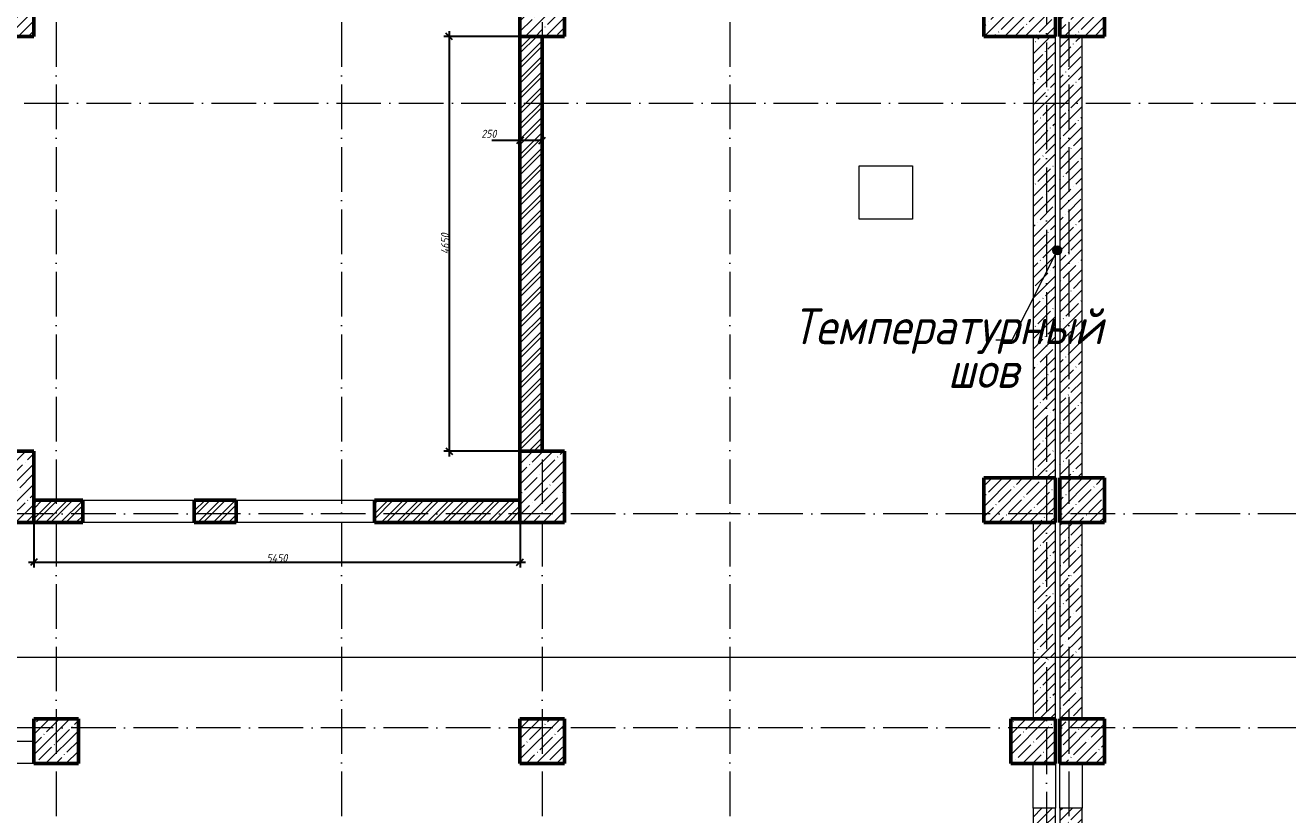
# Model space of a CAD drawing. Header units: millimetres. Extents: x -12989 to 629078, y -109036 to 555275.
# Drawn here: x 576794 to 590944, y 494734 to 503584 of the extents above; entities that cross this region are included whole.
import ezdxf

# ---------------------------------------------------------------- set-up
doc = ezdxf.new("R2010")
doc.units = ezdxf.units.MM
doc.linetypes.add('50_200_ШТРИХ_1Т_ш5_п1_п1_', pattern=[700, 500, -100, 0, -100])
for name, color, linetype, lineweight in [('A-____-____-DIMS', 7, 'Continuous', 9), ('A-FLOR-____-OTLN', 7, 'Continuous', 9), ('A-WALL-____-MCUT-1', 7, 'Continuous', 9), ('A-WALL-____-MCUT-2', 7, 'Continuous', 50), ('A-WALL-____-OTLN', 7, 'Continuous', 9), ('A-WALL-____-PATT-1', 7, 'Continuous', 9), ('G-____-____-TEXT', 7, 'Continuous', 9), ('S-COLS-____-MCUT', 7, 'Continuous', 50), ('S-COLS-____-OTLN', 7, 'Continuous', 9), ('S-GRID-____-OTLN-1', 7, '50_200_ШТРИХ_1Т_ш5_п1_п1_', 9)]:
    doc.layers.add(name, color=color, linetype=linetype, lineweight=lineweight)
for name, color, linetype, lineweight, true_color in [('A-WALL-____-OTLN-1', 7, 'Continuous', 9, 0x800000), ('A-WALL-____-PATT-2', 7, 'Continuous', 9, 0x787878), ('G-____-____-SYMB-1', 9, 'Continuous', 9, 0x808080)]:
    doc.layers.add(name, color=color, linetype=linetype, lineweight=lineweight, true_color=true_color)
doc.styles.add('ISOCPEUR_I', font='isocpeui.ttf', dxfattribs={"width": 0.9, "height": 2.5})
doc.styles.add('ISOCPEUR_I_7', font='isocpeui.ttf', dxfattribs={"width": 0.9, "height": 90})
doc.dimstyles.new('ISO-1_8_0_9К_СРЕДНИЙ_Кладочные', dxfattribs={"dimscale": 304.8, "dimtxt": 89.638306, "dimasz": 0.246063, "dimexe": 0.19685, "dimexo": 0, "dimgap": 0, "dimtad": 1, "dimdec": 3, "dimrnd": 0.001, "dimdsep": 46, "dimtxsty": 'ISOCPEUR_I_7', "dimblk1": 'OBLIQUE', "dimblk2": 'OBLIQUE', "dimsah": 1, "dimcen": 0.09, "dimdle": 0.19685, "dimazin": 0, "dimtfac": 1, "dimtdec": 4, "dimtix": 1, "dimtmove": 2, "dimatfit": 3, "dimfxl": 1, "dimtvp": 1, "dimtolj": 1, "dimtzin": 0, "dimarcsym": 2})
doc.dimstyles.new('ISO-1_8_0_9К_СРЕДНИЙ_Кладочные_1', dxfattribs={"dimscale": 304.8, "dimtxt": 89.638306, "dimasz": 0.246063, "dimexe": 0.19685, "dimexo": 0, "dimgap": 0, "dimtad": 1, "dimdec": 3, "dimrnd": 0.001, "dimdsep": 46, "dimtxsty": 'ISOCPEUR_I_7', "dimblk1": 'OBLIQUE', "dimblk2": 'OBLIQUE', "dimsah": 1, "dimcen": 0.09, "dimdle": 0.19685, "dimazin": 0, "dimtfac": 1, "dimtdec": 4, "dimtix": 1, "dimtmove": 0, "dimatfit": 3, "dimfxl": 1, "dimtvp": 1, "dimtolj": 1, "dimtzin": 0, "dimarcsym": 2})
pattern_1 = [(45, (513638.8, 428127.92), (-114.04925, 114.04925), []), (45, (513752.85, 428127.92), (-114.04925, 114.04925), [201.612, -40.322, 3.353, -36.97])]
pattern_2 = [(45, (513638.8, 428127.92), (-85.53659, 85.53659), []), (45, (513695.83, 428127.92), (-85.53659, 85.53659), [])]

# ---------------------------------------------------------------- blocks, each defined once
blk = doc.blocks.new('BSC_Колонна _Прямоугольная - 500х500-V85-АР1_Кладочный план подвала в осях 1-64_Ю-ЯЯ')
at = {"layer": 'S-COLS-____-OTLN'}
h = blk.add_hatch(dxfattribs=at)
h.set_pattern_fill('FP_100', color=256, style=0, pattern_type=2)
h.set_pattern_definition([(45, (-63500, -67431.04), (-114.04925, 114.04925), []), (45, (-63385.95, -67431.04), (-114.04925, 114.04925), [201.613, -40.323, 3.353, -36.97])])
h.paths.add_polyline_path([(-250, -250), (250, -250), (250, 250), (-250, 250)], flags=0)
at = {"layer": 'S-COLS-____-MCUT'}
for p, q in [((250, 250), (-250, 250)), ((-250, 250), (-250, -250)), ((250, -250), (250, 250)), ((-250, -250), (250, -250))]:
    blk.add_line(p, q, dxfattribs=at)
blk = doc.blocks.new('BSC_Колонна _Прямоугольная - 500х800-V90-АР1_Кладочный план подвала в осях 1-64_Ю-ЯЯ')
at = {"layer": 'S-COLS-____-OTLN'}
h = blk.add_hatch(dxfattribs=at)
h.set_pattern_fill('FP_106', color=256, style=0, pattern_type=2)
h.set_pattern_definition([(315, (-75581.04, 74300), (114.04925, 114.04925), []), (315, (-75581.04, 74185.95), (114.04925, 114.04925), [201.613, -40.323, 3.353, -36.97])])
h.paths.add_polyline_path([(-250, 400), (-250, -400), (250, -400), (250, 400)], flags=0)
at = {"layer": 'S-COLS-____-MCUT'}
for p, q in [((250, 400), (-250, 400)), ((-250, 400), (-250, -400)), ((250, -400), (250, 400)), ((-250, -400), (250, -400))]:
    blk.add_line(p, q, dxfattribs=at)
blk = doc.blocks.new('BSC_Колонна _Прямоугольная - 500х800-V91-АР1_Кладочный план подвала в осях 1-64_Ю-ЯЯ')
at = {"layer": 'S-COLS-____-OTLN'}
h = blk.add_hatch(dxfattribs=at)
h.set_pattern_fill('FP_107', color=256, style=0, pattern_type=2)
h.set_pattern_definition([(315, (-70131.04, 74300), (114.04925, 114.04925), []), (315, (-70131.04, 74185.95), (114.04925, 114.04925), [201.613, -40.323, 3.353, -36.97])])
h.paths.add_polyline_path([(-250, 400), (-250, -400), (250, -400), (250, 400)], flags=0)
at = {"layer": 'S-COLS-____-MCUT'}
for p, q in [((250, 400), (-250, 400)), ((-250, 400), (-250, -400)), ((250, -400), (250, 400)), ((-250, -400), (250, -400))]:
    blk.add_line(p, q, dxfattribs=at)
blk = doc.blocks.new('BSC_Колонна _Прямоугольная - 500х800-V97-АР1_Кладочный план подвала в осях 1-64_Ю-ЯЯ')
at = {"layer": 'S-COLS-____-OTLN'}
h = blk.add_hatch(dxfattribs=at)
h.set_pattern_fill('FP_113', color=256, style=0, pattern_type=2)
h.set_pattern_definition([(225, (63000, 70281.04), (114.04925, -114.04925), []), (225, (62885.95, 70281.04), (114.04925, -114.04925), [201.613, -40.323, 3.353, -36.97])])
h.paths.add_polyline_path([(250, 400), (-250, 400), (-250, -400), (250, -400)], flags=0)
at = {"layer": 'S-COLS-____-MCUT'}
for p, q in [((250, 400), (-250, 400)), ((-250, 400), (-250, -400)), ((250, -400), (250, 400)), ((-250, -400), (250, -400))]:
    blk.add_line(p, q, dxfattribs=at)
blk = doc.blocks.new('BSC_Колонна _Прямоугольная - 500х800-V98-АР1_Кладочный план подвала в осях 1-64_Ю-ЯЯ')
at = {"layer": 'S-COLS-____-OTLN'}
h = blk.add_hatch(dxfattribs=at)
h.set_pattern_fill('FP_114', color=256, style=0, pattern_type=2)
h.set_pattern_definition([(225, (68950, 70281.04), (114.04925, -114.04925), []), (225, (68835.95, 70281.04), (114.04925, -114.04925), [201.613, -40.323, 3.353, -36.97])])
h.paths.add_polyline_path([(250, 400), (-250, 400), (-250, -400), (250, -400)], flags=0)
at = {"layer": 'S-COLS-____-MCUT'}
for p, q in [((250, 400), (-250, 400)), ((-250, 400), (-250, -400)), ((250, -400), (250, 400)), ((-250, -400), (250, -400))]:
    blk.add_line(p, q, dxfattribs=at)
blk = doc.blocks.new('BSC_Колонна _Прямоугольная - 500х500-V103-АР1_Кладочный план подвала в осях 1-64_Ю-ЯЯ')
at = {"layer": 'S-COLS-____-OTLN'}
h = blk.add_hatch(dxfattribs=at)
h.set_pattern_fill('FP_119', color=256, style=0, pattern_type=2)
h.set_pattern_definition([(45, (-75000, -75581.04), (-114.04925, 114.04925), []), (45, (-74885.95, -75581.04), (-114.04925, 114.04925), [201.613, -40.323, 3.353, -36.97])])
h.paths.add_polyline_path([(-250, -250), (250, -250), (250, 250), (-250, 250)], flags=0)
at = {"layer": 'S-COLS-____-MCUT'}
for p, q in [((250, 250), (-250, 250)), ((-250, 250), (-250, -250)), ((250, -250), (250, 250)), ((-250, -250), (250, -250))]:
    blk.add_line(p, q, dxfattribs=at)
blk = doc.blocks.new('BSC_Колонна _Прямоугольная - 500х500-V104-АР1_Кладочный план подвала в осях 1-64_Ю-ЯЯ')
at = {"layer": 'S-COLS-____-OTLN'}
h = blk.add_hatch(dxfattribs=at)
h.set_pattern_fill('FP_120', color=256, style=0, pattern_type=2)
h.set_pattern_definition([(45, (-75000, -70131.04), (-114.04925, 114.04925), []), (45, (-74885.95, -70131.04), (-114.04925, 114.04925), [201.613, -40.323, 3.353, -36.97])])
h.paths.add_polyline_path([(-250, -250), (250, -250), (250, 250), (-250, 250)], flags=0)
at = {"layer": 'S-COLS-____-MCUT'}
for p, q in [((250, 250), (-250, 250)), ((-250, 250), (-250, -250)), ((250, -250), (250, 250)), ((-250, -250), (250, -250))]:
    blk.add_line(p, q, dxfattribs=at)
blk = doc.blocks.new('BSC_Колонна _Прямоугольная - 500х500-V154-АР1_Кладочный план подвала в осях 1-64_Ю-ЯЯ')
at = {"layer": 'S-COLS-____-OTLN'}
h = blk.add_hatch(dxfattribs=at)
h.set_pattern_fill('FP_171', color=256, style=0, pattern_type=2)
h.set_pattern_definition([(45, (-75000, -67431.04), (-114.04925, 114.04925), []), (45, (-74885.95, -67431.04), (-114.04925, 114.04925), [201.613, -40.323, 3.353, -36.97])])
h.paths.add_polyline_path([(-250, -250), (250, -250), (250, 250), (-250, 250)], flags=0)
at = {"layer": 'S-COLS-____-MCUT'}
for p, q in [((250, 250), (-250, 250)), ((-250, 250), (-250, -250)), ((250, -250), (250, 250)), ((-250, -250), (250, -250))]:
    blk.add_line(p, q, dxfattribs=at)
blk = doc.blocks.new('BSC_Колонна _Прямоугольная - 500х500-V155-АР1_Кладочный план подвала в осях 1-64_Ю-ЯЯ')
at = {"layer": 'S-COLS-____-OTLN'}
h = blk.add_hatch(dxfattribs=at)
h.set_pattern_fill('FP_172', color=256, style=0, pattern_type=2)
h.set_pattern_definition([(45, (-74450, -67431.04), (-114.04925, 114.04925), []), (45, (-74335.95, -67431.04), (-114.04925, 114.04925), [201.613, -40.323, 3.353, -36.97])])
h.paths.add_polyline_path([(-250, -250), (250, -250), (250, 250), (-250, 250)], flags=0)
at = {"layer": 'S-COLS-____-MCUT'}
for p, q in [((250, 250), (-250, 250)), ((-250, 250), (-250, -250)), ((250, -250), (250, 250)), ((-250, -250), (250, -250))]:
    blk.add_line(p, q, dxfattribs=at)
blk = doc.blocks.new('BSC_Колонна _Прямоугольная - 500х500-V156-АР1_Кладочный план подвала в осях 1-64_Ю-ЯЯ')
at = {"layer": 'S-COLS-____-OTLN'}
h = blk.add_hatch(dxfattribs=at)
h.set_pattern_fill('FP_173', color=256, style=0, pattern_type=2)
h.set_pattern_definition([(45, (-68950, -67431.04), (-114.04925, 114.04925), []), (45, (-68835.95, -67431.04), (-114.04925, 114.04925), [201.613, -40.323, 3.353, -36.97])])
h.paths.add_polyline_path([(-250, -250), (250, -250), (250, 250), (-250, 250)], flags=0)
at = {"layer": 'S-COLS-____-MCUT'}
for p, q in [((250, 250), (-250, 250)), ((-250, 250), (-250, -250)), ((250, -250), (250, 250)), ((-250, -250), (250, -250))]:
    blk.add_line(p, q, dxfattribs=at)
blk = doc.blocks.new('BSC_Колонна _Прямоугольная - 500х500-V160-АР1_Кладочный план подвала в осях 1-64_Ю-ЯЯ')
at = {"layer": 'S-COLS-____-OTLN'}
h = blk.add_hatch(dxfattribs=at)
h.set_pattern_fill('FP_177', color=256, style=0, pattern_type=2)
h.set_pattern_definition([(45, (-68950, -75581.04), (-114.04925, 114.04925), []), (45, (-68835.95, -75581.04), (-114.04925, 114.04925), [201.613, -40.323, 3.353, -36.97])])
h.paths.add_polyline_path([(-250, -250), (250, -250), (250, 250), (-250, 250)], flags=0)
at = {"layer": 'S-COLS-____-MCUT'}
for p, q in [((250, 250), (-250, 250)), ((-250, 250), (-250, -250)), ((250, -250), (250, 250)), ((-250, -250), (250, -250))]:
    blk.add_line(p, q, dxfattribs=at)
blk = doc.blocks.new('BSC_Колонна _Прямоугольная - 500х500-V161-АР1_Кладочный план подвала в осях 1-64_Ю-ЯЯ')
at = {"layer": 'S-COLS-____-OTLN'}
h = blk.add_hatch(dxfattribs=at)
h.set_pattern_fill('FP_178', color=256, style=0, pattern_type=2)
h.set_pattern_definition([(45, (-63000, -75581.04), (-114.04925, 114.04925), []), (45, (-62885.95, -75581.04), (-114.04925, 114.04925), [201.613, -40.323, 3.353, -36.97])])
h.paths.add_polyline_path([(-250, -250), (250, -250), (250, 250), (-250, 250)], flags=0)
at = {"layer": 'S-COLS-____-MCUT'}
for p, q in [((250, 250), (-250, 250)), ((-250, 250), (-250, -250)), ((250, -250), (250, 250)), ((-250, -250), (250, -250))]:
    blk.add_line(p, q, dxfattribs=at)
blk = doc.blocks.new('_Oblique')
at = {"color": 0, "linetype": 'ByBlock', "lineweight": -2}
blk.add_line((-0.5, -0.5), (0.5, 0.5), dxfattribs=at)
blk = doc.blocks.new('*D6699')
at = {"layer": 'A-____-____-DIMS', "color": 0, "lineweight": -2, "transparency": 16777216}
for p, q in [((576889, 498009), (576889, 497507)), ((582339, 498009), (582339, 497507)), ((576829, 497567), (582399, 497567))]:
    blk.add_line(p, q, dxfattribs=at)
at = {"layer": 'Defpoints', "color": 0, "transparency": 16777216}
for p in [(576889, 498009), (582339, 498009), (582339, 497567)]:
    blk.add_point(p, dxfattribs=at)
at = {"layer": 'A-____-____-DIMS', "color": 0, "lineweight": -2, "transparency": 16777216, "xscale": 75, "yscale": 75, "zscale": 75, "rotation": 180}
blk.add_blockref('_Oblique', (576889, 497567), dxfattribs=at)
at = {"layer": 'A-____-____-DIMS', "color": 0, "lineweight": -2, "transparency": 16777216, "xscale": 75, "yscale": 75, "zscale": 75}
blk.add_blockref('_Oblique', (582339, 497567), dxfattribs=at)
at = {"layer": 'A-____-____-DIMS', "color": 0, "transparency": 16777216, "insert": (579614, 497612), "char_height": 90, "width": 562.65, "attachment_point": 5, "style": 'ISOCPEUR_I_7'}
blk.add_mtext('\\A1;5450', dxfattribs=at)
blk = doc.blocks.new('*D6700')
at = {"layer": 'A-____-____-DIMS', "color": 0, "lineweight": -2, "transparency": 16777216}
for p, q in [((582339, 503459), (581484, 503459)), ((581544, 503519), (581544, 498749)), ((582339, 498809), (581484, 498809))]:
    blk.add_line(p, q, dxfattribs=at)
at = {"layer": 'Defpoints', "color": 0, "transparency": 16777216}
for p in [(582339, 503459), (581544, 498809), (582339, 498809)]:
    blk.add_point(p, dxfattribs=at)
at = {"layer": 'A-____-____-DIMS', "color": 0, "lineweight": -2, "transparency": 16777216, "xscale": 75, "yscale": 75, "zscale": 75}
for p, rotation in [((581544, 503459), 90), ((581544, 498809), 270)]:
    blk.add_blockref('_Oblique', p, dxfattribs=dict(at, rotation=rotation))
at = {"layer": 'A-____-____-DIMS', "color": 0, "transparency": 16777216, "insert": (581499, 501134), "char_height": 90, "width": 562.65, "attachment_point": 5, "rotation": 90, "style": 'ISOCPEUR_I_7'}
blk.add_mtext('\\A1;4650', dxfattribs=at)
blk = doc.blocks.new('*D6704')
at = {"layer": 'A-____-____-DIMS', "color": 0, "lineweight": -2, "transparency": 16777216}
for p, q in [((582339, 502283), (582339, 502352)), ((582589, 502283), (582589, 502352)), ((582339, 502292), (582024, 502292)), ((582589, 502292), (582279, 502292))]:
    blk.add_line(p, q, dxfattribs=at)
at = {"layer": 'Defpoints', "color": 0, "transparency": 16777216}
for p in [(582339, 502283), (582589, 502292), (582589, 502283)]:
    blk.add_point(p, dxfattribs=at)
at = {"layer": 'A-____-____-DIMS', "color": 0, "lineweight": -2, "transparency": 16777216, "xscale": 75, "yscale": 75, "zscale": 75, "rotation": 180}
blk.add_blockref('_Oblique', (582339, 502292), dxfattribs=at)
at = {"layer": 'A-____-____-DIMS', "color": 0, "lineweight": -2, "transparency": 16777216, "xscale": 75, "yscale": 75, "zscale": 75}
blk.add_blockref('_Oblique', (582589, 502292), dxfattribs=at)
at = {"layer": 'A-____-____-DIMS', "color": 0, "transparency": 16777216, "insert": (581905, 502412), "char_height": 90, "width": 409.58, "attachment_point": 1, "line_spacing_factor": 1.149209, "style": 'ISOCPEUR_I_7'}
blk.add_mtext('\\A1;250', dxfattribs=at)

msp = doc.modelspace()

# ---------------------------------------------------------------- hatches: boundary and pattern name
at = {"layer": 'A-WALL-____-PATT-1'}
h = msp.add_hatch(dxfattribs=at)
h.set_pattern_fill('FP_1', color=256, style=0, pattern_type=2)
h.set_pattern_definition(pattern_1)
h.paths.add_polyline_path([(588088.8036, 498508.9591), (588338.8036, 498508.9591), (588338.8036, 503458.9591), (588088.8036, 503458.9591), (588088.8036, 501497.0222)], flags=0)
h = msp.add_hatch(dxfattribs=at)
h.set_pattern_fill('FP_1', color=256, style=0, pattern_type=2)
h.set_pattern_definition(pattern_1)
h.paths.add_polyline_path([(588388.8036, 498508.9591), (588638.8036, 498508.9591), (588638.8036, 503458.9591), (588388.8036, 503458.9591), (588388.8036, 501497.0222)], flags=0)
h = msp.add_hatch(dxfattribs=at)
h.set_pattern_fill('FP_1', color=256, style=0, pattern_type=2)
h.set_pattern_definition(pattern_1)
h.paths.add_polyline_path([(588088.8036, 495808.9591), (588338.8036, 495808.9591), (588338.8036, 498008.9591), (588088.8036, 498008.9591)], flags=0)
h = msp.add_hatch(dxfattribs=at)
h.set_pattern_fill('FP_1', color=256, style=0, pattern_type=2)
h.set_pattern_definition(pattern_1)
h.paths.add_polyline_path([(588388.8036, 495808.9591), (588638.8036, 495808.9591), (588638.8036, 498008.9591), (588388.8036, 498008.9591)], flags=0)
h = msp.add_hatch(dxfattribs=at)
h.set_pattern_fill('FP_1', color=256, style=0, pattern_type=2)
h.set_pattern_definition(pattern_1)
h.paths.add_polyline_path([(588338.8036, 483308.9591), (588338.8036, 489888.9591), (588088.8036, 489888.9591), (588088.8036, 483308.9591)], flags=0)
h.paths.add_polyline_path([(588088.8036, 491088.9591), (588338.8036, 491088.9591), (588338.8036, 492258.9591), (588088.8036, 492258.9591), (588088.8036, 492233.9591)], flags=0)
h.paths.add_polyline_path([(588338.8036, 493708.9591), (588338.8036, 494808.9591), (588088.8036, 494808.9591), (588088.8036, 493708.9591)], flags=0)
h = msp.add_hatch(dxfattribs=at)
h.set_pattern_fill('FP_1', color=256, style=0, pattern_type=2)
h.set_pattern_definition(pattern_1)
h.paths.add_polyline_path([(588638.8036, 483258.9591), (588638.8036, 489888.9591), (588388.8036, 489888.9591), (588388.8036, 483258.9591)], flags=0)
h.paths.add_polyline_path([(588388.8036, 491088.9591), (588638.8036, 491088.9591), (588638.8036, 492258.9591), (588388.8036, 492258.9591), (588388.8036, 492233.9591)], flags=0)
h.paths.add_polyline_path([(588638.8036, 493708.9591), (588638.8036, 494808.9591), (588388.8036, 494808.9591), (588388.8036, 493708.9591)], flags=0)
at = {"layer": 'A-WALL-____-PATT-2'}
h = msp.add_hatch(dxfattribs=at)
h.set_pattern_fill('FP_53', color=256, style=0, pattern_type=2)
h.set_pattern_definition(pattern_2)
h.paths.add_polyline_path([(582338.8036, 498808.9591), (582588.8036, 498808.9591), (582588.8036, 503458.9591), (582338.8036, 503458.9591)], flags=0)
h = msp.add_hatch(dxfattribs=at)
h.set_pattern_fill('FP_53', color=256, style=0, pattern_type=2)
h.set_pattern_definition(pattern_2)
h.paths.add_polyline_path([(577438.8036, 498008.9591), (577438.8036, 498258.9591), (576888.8036, 498258.9591), (576888.8036, 498008.9591), (577253.5231, 498008.9591)], flags=0)
h.paths.add_polyline_path([(579158.8036, 498008.9591), (579158.8036, 498258.9591), (578688.8036, 498258.9591), (578688.8036, 498008.9591)], flags=0)
h.paths.add_polyline_path([(580708.8036, 498008.9591), (582338.8036, 498008.9591), (582338.8036, 498258.9591), (580708.8036, 498258.9591)], flags=0)
at = {"layer": 'G-____-____-TEXT'}
h = msp.add_hatch(color=256, dxfattribs=at)
edge = h.paths.add_edge_path(flags=0)
edge.add_arc((588359.3138, 501060.258), 50, 0, 360)

# ---------------------------------------------------------------- linework, layer by layer
at = {"layer": 'A-FLOR-____-OTLN'}
for p, q in [((586138.8036, 501408.9591), (586138.8036, 502008.9591)), ((586138.8036, 502008.9591), (586738.8036, 502008.9591)), ((586738.8036, 502008.9591), (586738.8036, 501408.9591)), ((586738.8036, 501408.9591), (586138.8036, 501408.9591))]:
    msp.add_line(p, q, dxfattribs=at)
at = {"layer": 'A-WALL-____-MCUT-1'}
for p, q in [((588088.8036, 503458.9591), (588088.8036, 498508.9591)), ((588338.8036, 498508.9591), (588338.8036, 503458.9591)), ((588388.8036, 503458.9591), (588388.8036, 498508.9591)), ((588638.8036, 498508.9591), (588638.8036, 503458.9591)), ((588088.8036, 498008.9591), (588088.8036, 495808.9591)), ((588338.8036, 495808.9591), (588338.8036, 498008.9591)), ((588388.8036, 498008.9591), (588388.8036, 495808.9591)), ((588638.8036, 495808.9591), (588638.8036, 498008.9591)), ((588088.8036, 494808.9591), (588088.8036, 493708.9591)), ((588338.8036, 494808.9591), (588088.8036, 494808.9591)), ((588338.8036, 493708.9591), (588338.8036, 494808.9591)), ((588638.8036, 494808.9591), (588388.8036, 494808.9591)), ((588388.8036, 494808.9591), (588388.8036, 493708.9591)), ((588638.8036, 493708.9591), (588638.8036, 494808.9591))]:
    msp.add_line(p, q, dxfattribs=at)
at = {"layer": 'A-WALL-____-MCUT-2'}
for p, q in [((582338.8036, 503458.9591), (582338.8036, 498808.9591)), ((582588.8036, 498808.9591), (582588.8036, 503458.9591)), ((577438.8036, 498258.9591), (576888.8036, 498258.9591)), ((577438.8036, 498008.9591), (577438.8036, 498258.9591)), ((579158.8036, 498258.9591), (578688.8036, 498258.9591)), ((578688.8036, 498258.9591), (578688.8036, 498008.9591)), ((579158.8036, 498008.9591), (579158.8036, 498258.9591)), ((582338.8036, 498258.9591), (580708.8036, 498258.9591)), ((580708.8036, 498258.9591), (580708.8036, 498008.9591)), ((576888.8036, 498008.9591), (577438.8036, 498008.9591)), ((578688.8036, 498008.9591), (579158.8036, 498008.9591)), ((580708.8036, 498008.9591), (582338.8036, 498008.9591))]:
    msp.add_line(p, q, dxfattribs=at)
at = {"layer": 'A-WALL-____-OTLN'}
for p, q in [((576288.8036, 495558.9591), (576888.8036, 495558.9591)), ((576888.8036, 495308.9591), (576288.8036, 495308.9591)), ((588088.8036, 494808.9591), (588088.8036, 495308.9591)), ((588338.8036, 495308.9591), (588338.8036, 494808.9591)), ((588388.8036, 494808.9591), (588388.8036, 495308.9591)), ((588638.8036, 495308.9591), (588638.8036, 494808.9591))]:
    msp.add_line(p, q, dxfattribs=at)
at = {"layer": 'A-WALL-____-OTLN-1'}
for p, q in [((577438.8036, 498258.9591), (578688.8036, 498258.9591)), ((579158.8036, 498258.9591), (580708.8036, 498258.9591)), ((578688.8036, 498008.9591), (577438.8036, 498008.9591)), ((580708.8036, 498008.9591), (579158.8036, 498008.9591))]:
    msp.add_line(p, q, dxfattribs=at)
at = {"layer": 'G-____-____-SYMB-1'}
msp.add_line((508703.2302, 496498.9591), (618010.2148, 496498.9591), dxfattribs=at)
at = {"layer": 'G-____-____-TEXT'}
for p, q in [((588359.3138, 501060.258), (587852.2573, 500052.8746)), ((587852.2573, 500052.8746), (587672.5693, 500052.8746))]:
    msp.add_line(p, q, dxfattribs=at)
msp.add_circle((588359.3138, 501060.258), 50, dxfattribs=at)
at = {"layer": 'S-GRID-____-OTLN-1'}
for p, q in [((577138.8036, 519020.7686), (577138.8036, 481183.844)), ((580338.8036, 519020.7686), (580338.8036, 481019.505)), ((582588.8036, 519020.7686), (582588.8036, 468222.3269)), ((584688.8036, 519020.7686), (584688.8036, 468222.3269)), ((588488.8036, 519020.7686), (588488.8036, 468222.3269)), ((588238.8036, 518792.9277), (588238.8036, 468541.1622)), ((548076.2496, 502708.9591), (617713.2102, 502708.9591)), ((617713.2102, 498108.9591), (562880.8213, 498108.9591)), ((617713.2102, 495708.9591), (508970.0334, 495708.9591))]:
    msp.add_line(p, q, dxfattribs=at)

# ---------------------------------------------------------------- block references
at = {"layer": 'S-COLS-____-OTLN'}
for name, p in [('BSC_Колонна _Прямоугольная - 500х500-V161-АР1_Кладочный план подвала в осях 1-64_Ю-ЯЯ', (576638.8036, 503708.9591)), ('BSC_Колонна _Прямоугольная - 500х500-V160-АР1_Кладочный план подвала в осях 1-64_Ю-ЯЯ', (582588.8036, 503708.9591)), ('BSC_Колонна _Прямоугольная - 500х500-V103-АР1_Кладочный план подвала в осях 1-64_Ю-ЯЯ', (588638.8036, 503708.9591)), ('BSC_Колонна _Прямоугольная - 500х500-V104-АР1_Кладочный план подвала в осях 1-64_Ю-ЯЯ', (588638.8036, 498258.9591)), ('BSC_Колонна _Прямоугольная - 500х500-V85-АР1_Кладочный план подвала в осях 1-64_Ю-ЯЯ', (577138.8036, 495558.9591)), ('BSC_Колонна _Прямоугольная - 500х500-V156-АР1_Кладочный план подвала в осях 1-64_Ю-ЯЯ', (582588.8036, 495558.9591)), ('BSC_Колонна _Прямоугольная - 500х500-V155-АР1_Кладочный план подвала в осях 1-64_Ю-ЯЯ', (588088.8036, 495558.9591)), ('BSC_Колонна _Прямоугольная - 500х500-V154-АР1_Кладочный план подвала в осях 1-64_Ю-ЯЯ', (588638.8036, 495558.9591))]:
    msp.add_blockref(name, p, dxfattribs=at)
for name, p, rotation in [('BSC_Колонна _Прямоугольная - 500х800-V90-АР1_Кладочный план подвала в осях 1-64_Ю-ЯЯ', (587938.8036, 503708.9591), 89.9999999999999), ('BSC_Колонна _Прямоугольная - 500х800-V97-АР1_Кладочный план подвала в осях 1-64_Ю-ЯЯ', (576638.8036, 498408.9591), 180), ('BSC_Колонна _Прямоугольная - 500х800-V98-АР1_Кладочный план подвала в осях 1-64_Ю-ЯЯ', (582588.8036, 498408.9591), 180), ('BSC_Колонна _Прямоугольная - 500х800-V91-АР1_Кладочный план подвала в осях 1-64_Ю-ЯЯ', (587938.8036, 498258.9591), 89.9999999999999)]:
    msp.add_blockref(name, p, dxfattribs=dict(at, rotation=rotation))

# ---------------------------------------------------------------- texts
at = {"layer": 'G-____-____-TEXT', "char_height": 400, "attachment_point": 1, "style": 'ISOCPEUR_I'}
for s, insert, width in [('Температурный', (585394.3751, 500408.7287), 2763.416813), ('шов', (587132.6876, 499919.2496), 656.582063)]:
    msp.add_mtext(s, dxfattribs=dict(at, insert=insert, width=width))

# ---------------------------------------------------------------- dimensions: what is measured, and where the dimension line sits
at = {"layer": 'A-____-____-DIMS'}
dim = msp.add_linear_dim(base=(581543.6897, 498808.9591), p1=(582338.8036, 503458.9591), p2=(582338.8036, 498808.9591), angle=90, dimstyle='ISO-1_8_0_9К_СРЕДНИЙ_Кладочные', override={"dimtxt": 400, "dimpost": '<>', "dimfxl": 4650}, dxfattribs=at)
dim.commit()
dim.dimension.update_dxf_attribs({"geometry": '*D6700', "text_midpoint": (581498.6897, 501133.9591)})
dim = msp.add_linear_dim(base=(582588.8036, 502292.2914), p1=(582338.8036, 502283.1954), p2=(582588.8036, 502283.1954), dimstyle='ISO-1_8_0_9К_СРЕДНИЙ_Кладочные_1', override={"dimtxt": 400, "dimpost": '<>', "dimfxl": 250}, dxfattribs=at)
dim.commit()
dim.dimension.update_dxf_attribs({"geometry": '*D6704', "text_midpoint": (582109.7576, 502292.2914), "dimtype": 160})
dim = msp.add_linear_dim(base=(582338.8036, 497566.9763), p1=(576888.8036, 498008.9591), p2=(582338.8036, 498008.9591), dimstyle='ISO-1_8_0_9К_СРЕДНИЙ_Кладочные', override={"dimtxt": 400, "dimpost": '<>', "dimfxl": 5450}, dxfattribs=at)
dim.commit()
dim.dimension.update_dxf_attribs({"geometry": '*D6699', "text_midpoint": (579613.8036, 497611.9763)})

doc.saveas('drawing.dxf')
